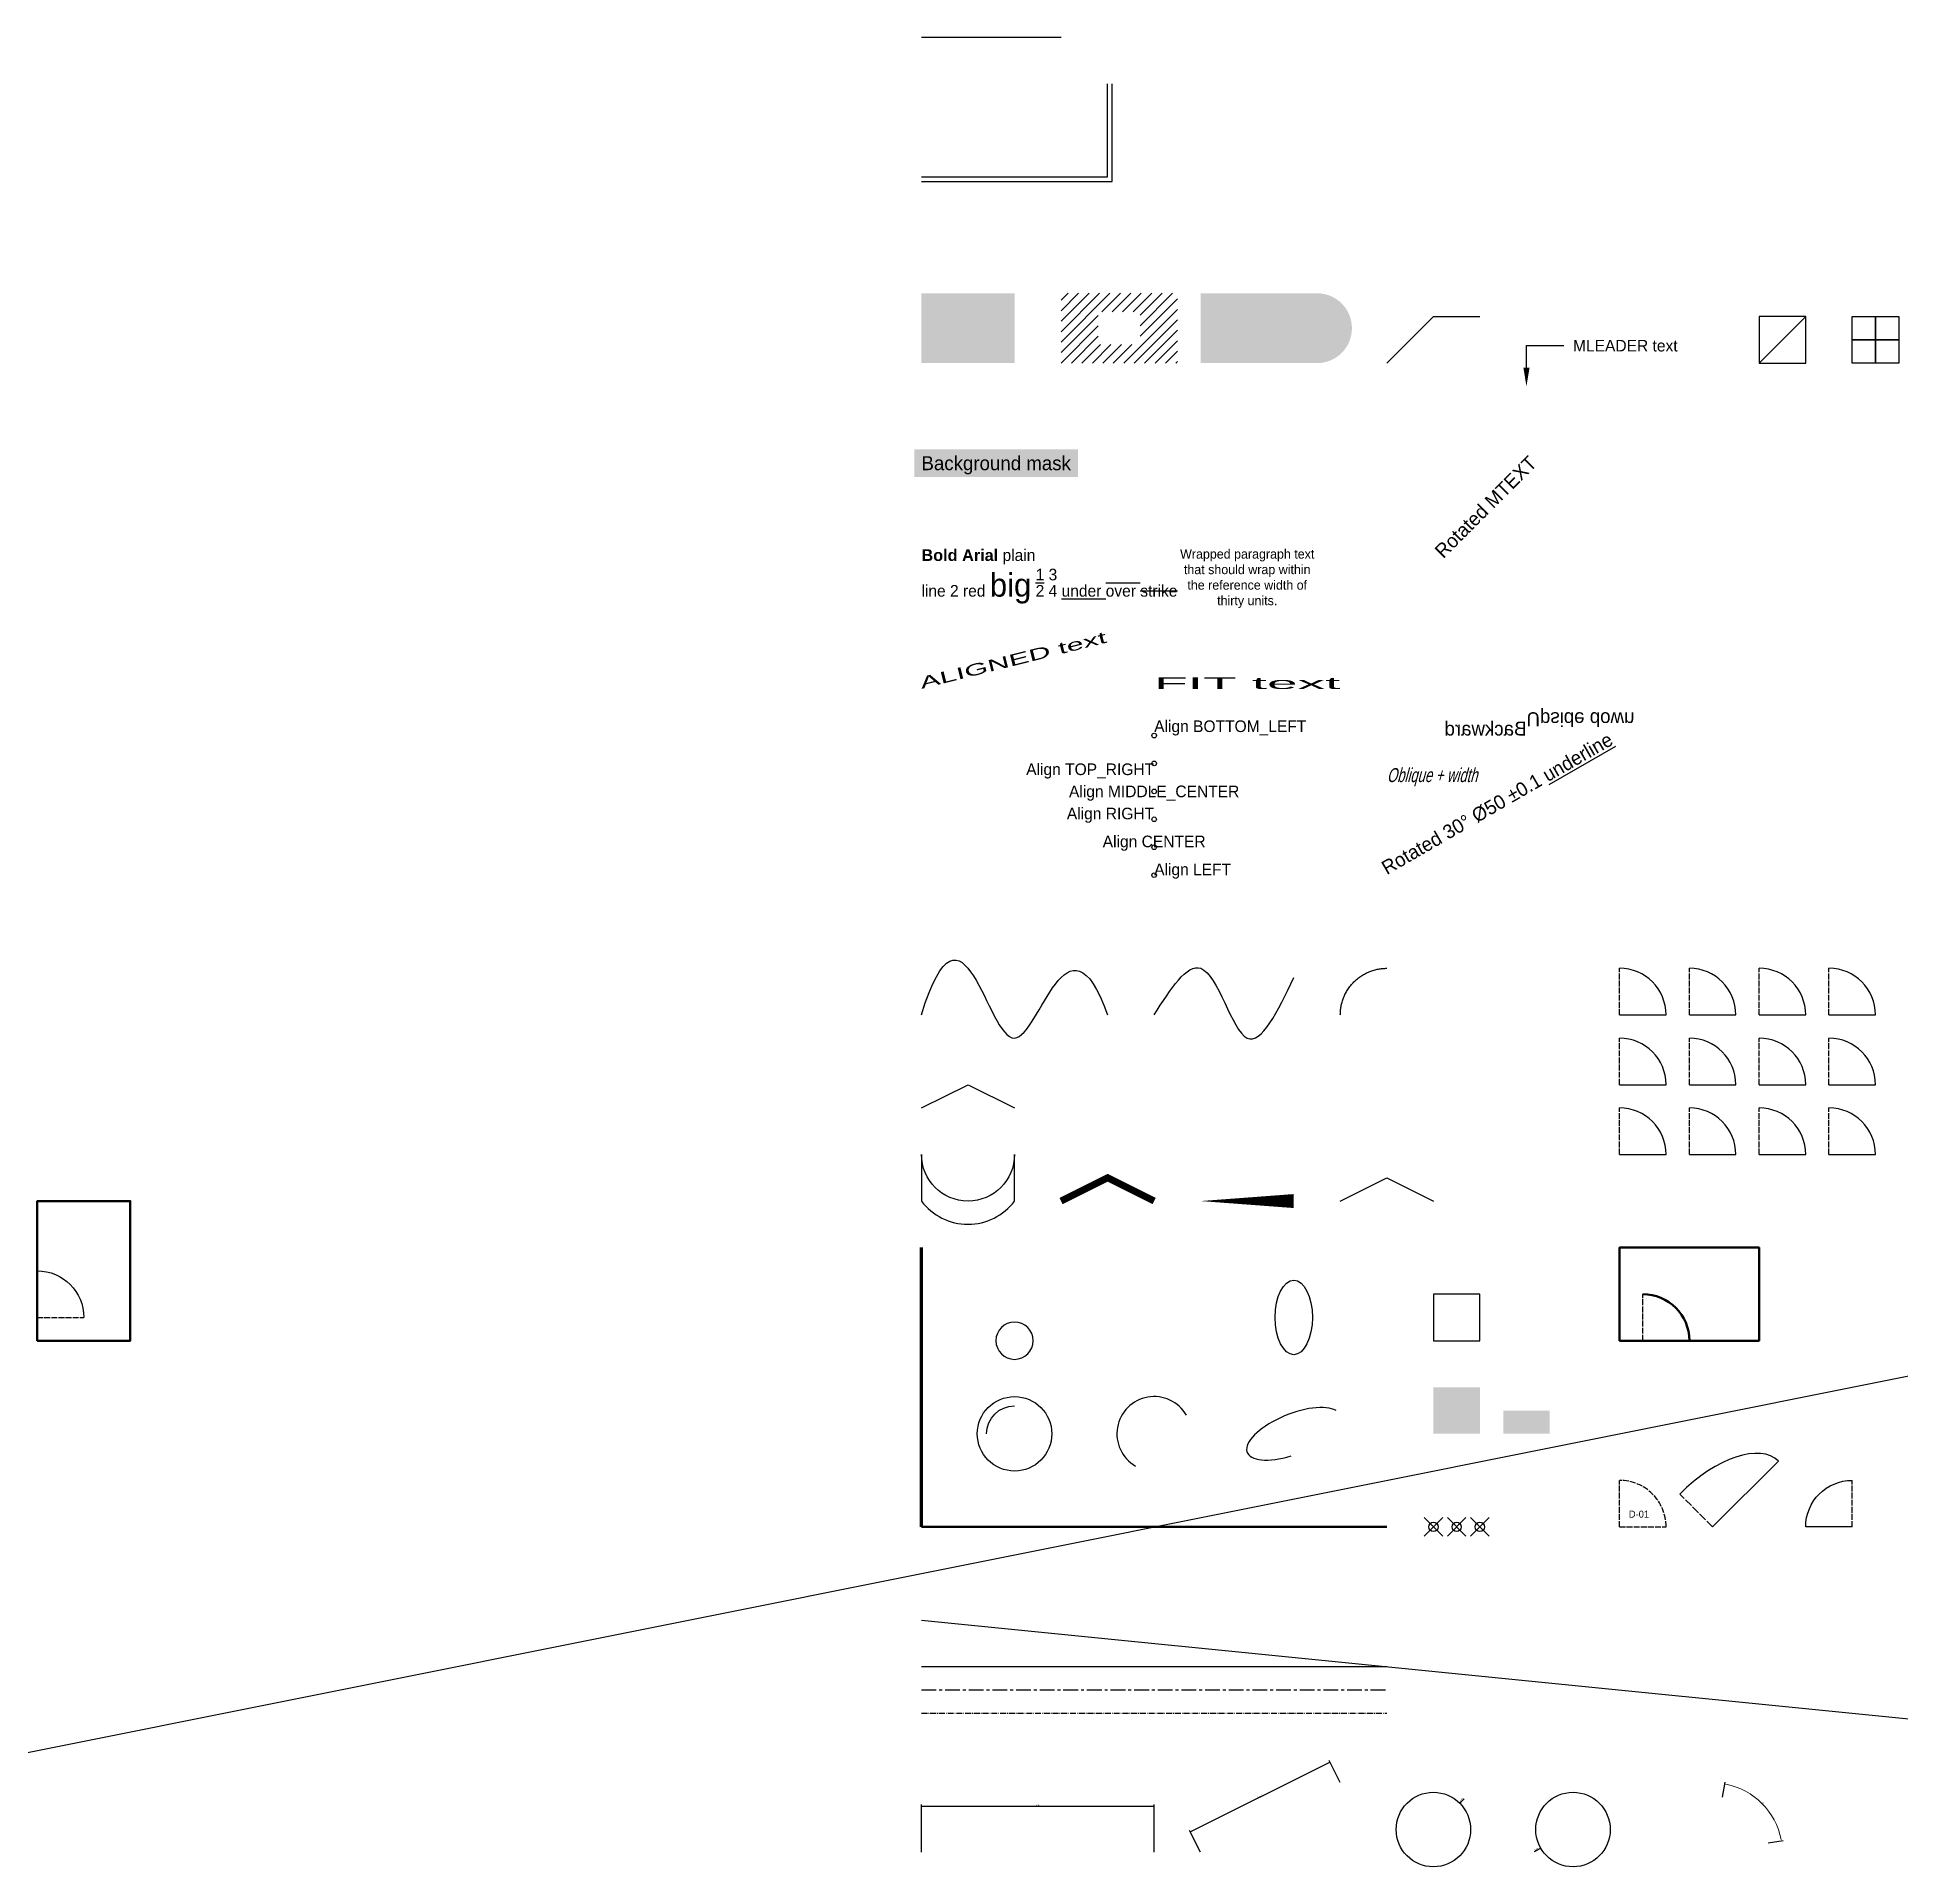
# Model space of a CAD drawing. Header units: millimetres. Extents: x -190 to 210, y -73 to 320.
import ezdxf
from ezdxf import colors
from ezdxf.entities.mleader import LeaderData, LeaderLine
from ezdxf.enums import TextEntityAlignment as Align
from ezdxf.math import Vec2, Vec3

# ---------------------------------------------------------------- set-up
doc = ezdxf.new("R2010")
doc.units = ezdxf.units.MM
doc.header["$PDMODE"] = 35
doc.header["$PDSIZE"] = 2
for name, pattern in [('CENTER', [5.08, 3.175, -0.635, 0.635, -0.635]), ('DASHDOT', [3.556, 2.54, -0.508, 0, -0.508]), ('DASHED', [1.524, 1.27, -0.254])]:
    doc.linetypes.add(name, pattern=pattern)
for name, color, linetype in [('CENTER', 4, 'CENTER'), ('DOOR', 3, 'DASHED'), ('TEXT', 7, 'Continuous')]:
    doc.layers.add(name, color=color, linetype=linetype)
doc.layers.add('DIM', color=2, linetype='Continuous', lineweight=18)
doc.layers.add('WALL', color=1, linetype='Continuous', lineweight=50)
doc.layers.add('TRUECOLOR', color=7, linetype='Continuous', true_color=0xff8000)
doc.styles.add('OpenSansCondensed-Light', font='OpenSansCondensed-Light.ttf')
doc.dimstyles.new('EZ_CURVED', dxfattribs={"dimtxt": 0.25, "dimasz": 0.25, "dimexe": 0.375, "dimexo": 0.125, "dimgap": 0.1, "dimtad": 1, "dimlfac": 100, "dimzin": 12, "dimdsep": 46, "dimtxsty": 'OpenSansCondensed-Light', "dimcen": 2.5, "dimazin": 2, "dimtfac": 0.5, "dimtmove": 2, "dimatfit": 3, "dimarcsym": 2})
doc.dimstyles.new('EZ_RADIUS', dxfattribs={"dimtxt": 0.25, "dimasz": 0.25, "dimexe": 0.375, "dimexo": 0.125, "dimgap": 0.1, "dimtad": 1, "dimlfac": 100, "dimzin": 12, "dimdsep": 46, "dimtxsty": 'OpenSansCondensed-Light', "dimblk": 'CLOSEDBLANK', "dimcen": 0, "dimazin": 3, "dimtfac": 0.5, "dimtofl": 0, "dimtmove": 1, "dimatfit": 3})
doc.dimstyles.new('EZDXF', dxfattribs={"dimtxt": 0.25, "dimasz": 0.175, "dimexe": 0.375, "dimexo": 0.125, "dimgap": 0.1, "dimtad": 1, "dimlfac": 100, "dimzin": 12, "dimdsep": 46, "dimtxsty": 'OpenSansCondensed-Light', "dimblk": 'ARCHTICK', "dimcen": 2.5, "dimazin": 3, "dimtfac": 0.5, "dimtmove": 2, "dimatfit": 3})

# ---------------------------------------------------------------- blocks, each defined once
blk = doc.blocks.new('DOOR')
at = {"color": 0}
blk.add_line((0, 0), (10, 0), dxfattribs=at)
blk.add_arc((0, 0), 10, 0, 90)
at = {"layer": 'DOOR'}
blk.add_line((0, 0), (0, 10), dxfattribs=at)
blk.add_attdef('TAG', (2, 2), '', height=1.5)
blk = doc.blocks.new('ROOM')
at = {"layer": 'WALL'}
blk.add_lwpolyline([(0, 0), (30, 0), (30, 20), (0, 20)], close=True, dxfattribs=at)
blk.add_blockref('DOOR', (5, 0))
blk = doc.blocks.new('_ARCHTICK')
at = {"color": 0, "linetype": 'BYBLOCK', "const_width": 0.15}
blk.add_lwpolyline([(-0.5, -0.5), (0.5, 0.5)], dxfattribs=at)
blk = doc.blocks.new('_CLOSEDBLANK')
at = {"color": 0, "linetype": 'BYBLOCK'}
blk.add_lwpolyline([(-1, 0.2), (0, 0), (-1, -0.2)], close=True, dxfattribs=at)
blk = doc.blocks.new('*D3')
blk.add_line((115.83, -59.17), (116.61, -58.39))
at = {"layer": 'Defpoints'}
for p in [(115.66, -59.34), (110, -65)]:
    blk.add_point(p, dxfattribs=at)
at = {"layer": 'DIM', "xscale": 0.25, "yscale": 0.25, "rotation": 225}
blk.add_blockref('_CLOSEDBLANK', (115.66, -59.34), dxfattribs=at)
at = {"layer": 'DIM', "insert": (116.1, -58.58), "char_height": 0.25, "attachment_point": 5, "rotation": 45, "style": 'OpenSansCondensed-Light'}
blk.add_mtext('R800', dxfattribs=at)
blk = doc.blocks.new('*D4')
blk.add_line((132.86, -69.12), (131.69, -69.8))
at = {"layer": 'Defpoints'}
for p in [(140, -65), (133.07, -69)]:
    blk.add_point(p, dxfattribs=at)
at = {"layer": 'DIM', "xscale": 0.25, "yscale": 0.25, "rotation": 30.00000000000003}
blk.add_blockref('_CLOSEDBLANK', (133.07, -69), dxfattribs=at)
at = {"layer": 'DIM', "insert": (132.11, -69.29), "char_height": 0.25, "attachment_point": 5, "rotation": 30, "style": 'OpenSansCondensed-Light'}
blk.add_mtext('%%c1600', dxfattribs=at)

msp = doc.modelspace()

# ---------------------------------------------------------------- hatches: boundary and pattern name
msp.add_hatch(color=1).paths.add_polyline_path([(0, 250), (20, 250), (20, 265), (0, 265)])
h = msp.add_hatch()
h.set_pattern_fill('ANSI31', scale=0.5)
h.paths.add_polyline_path([(30, 250), (55, 250), (55, 265), (30, 265)])
h.paths.add_polyline_path([(38, 254), (47, 254), (47, 261), (38, 261)])
h = msp.add_hatch(color=7)
h.set_gradient(color1=(255, 0, 0), color2=(0, 0, 255), rotation=30)
edge = h.paths.add_edge_path()
edge.add_line((60, 250), (85, 250))
edge.add_arc((85, 257.5), 7.5, -90, 90)
edge.add_line((85, 265), (60, 265))
edge.add_line((60, 265), (60, 250))

# ---------------------------------------------------------------- linework, layer by layer
for p, q in [((0, 320), (30, 320)), ((40, 290), (40, 310)), ((41, 289), (41, 310)), ((0, 290), (40, 290)), ((0, 289), (41, 289))]:
    msp.add_line(p, q)
at = {"linetype": 'DASHDOT', "ltscale": 0.5}
msp.add_line((0, -40), (100, -40), dxfattribs=at)
at = {"color": 8}
msp.add_xline((0, -10), (0.980580676, 0.196116135), dxfattribs=at)
msp.add_ray((0, -20), (0.99503719, -0.099503719), dxfattribs=at)
at = {"color": 2}
msp.add_lwpolyline([(0, 70, 0.5), (20, 70), (20, 80, -1), (0, 80)], format="xyb", close=True, dxfattribs=at)
at = {"color": 4, "const_width": 1.5}
msp.add_lwpolyline([(30, 70), (40, 75), (50, 70)], dxfattribs=at)
at = {"color": 3}
msp.add_lwpolyline([(90, 70), (100, 75), (110, 70)], dxfattribs=at)
at = {"color": 1}
msp.add_lwpolyline([(60, 70, 0, 3, 0), (80, 70, 3, 0, 0)], format="xyseb", dxfattribs=at)
at = {"color": 5}
msp.add_polyline3d([(0, 90, 0), (10, 95, 5), (20, 90, 10)], dxfattribs=at)
at = {"color": 1}
for centre, radius in [((50, 170), 0.5), ((50, 164), 0.5), ((50, 158), 0.5), ((50, 152), 0.5), ((50, 146), 0.5), ((50, 140), 0.5), ((20, 20), 8)]:
    msp.add_circle(centre, radius, dxfattribs=at)
at = {"color": 4, "extrusion": (0, 0, -1)}
msp.add_circle((-20, 40), 4, dxfattribs=at)
for centre in [(110, -65), (140, -65)]:
    msp.add_circle(centre, 8)
at = {"color": 3}
msp.add_arc((50, 20), 8, 30, 240, dxfattribs=at)
at = {"color": 2, "extrusion": (0, 0, -1)}
msp.add_arc((-20, 20), 6, 0, 90, dxfattribs=at)
at = {"color": 6}
msp.add_ellipse((80, 45), major_axis=(0, 8), ratio=0.5, dxfattribs=at)
at = {"color": 5}
msp.add_ellipse((80, 20), major_axis=(10, 4), ratio=0.4, start_param=0.3, end_param=4.5, dxfattribs=at)
at = {"color": 6}
msp.add_open_spline([(0, 110), (8.98665, 139.27284), (18.73019, 73.44602), (31.38413, 134.04522), (40, 110)], degree=3, knots=[0, 0, 0, 0, 0.524132873, 1, 1, 1, 1], dxfattribs=at)
at = {"color": 3}
msp.add_spline([(50, 110), (60, 120), (70, 105), (80, 118)], degree=3, dxfattribs=at)
at = {"color": 1}
msp.add_rational_spline([(90, 110), (90, 120), (100, 120)], [1, 0.707106781187, 1], degree=2, dxfattribs=at)
for p in [(110, 0), (115, 0), (120, 0)]:
    msp.add_point(p)
at = {"color": 4}
msp.add_solid([(110, 20), (120, 20), (110, 30), (120, 30)], dxfattribs=at)
at = {"color": 5}
msp.add_trace([(125, 20), (135, 20), (125, 25), (135, 25)], dxfattribs=at)
at = {"color": 6}
msp.add_3dface([(110, 40), (120, 40), (120, 50, 5), (110, 50, 5)], dxfattribs=at)
at = {"layer": 'CENTER'}
msp.add_line((0, -35), (100, -35), dxfattribs=at)
at = {"layer": 'TRUECOLOR', "true_color": 0x1ec878, "transparency": 33554559}
msp.add_line((0, -30), (100, -30), dxfattribs=at)
at = {"layer": 'WALL', "lineweight": 100}
msp.add_line((0, 0), (0, 60), dxfattribs=at)
at = {"layer": 'WALL'}
msp.add_line((0, 0), (100, 0), dxfattribs=at)

# ---------------------------------------------------------------- block references
at = {"color": 4, "row_count": 3, "column_count": 4, "row_spacing": 15, "column_spacing": 15}
msp.add_blockref('DOOR', (150, 80), dxfattribs=at)
at = {"extrusion": (0, 0, -1), "rotation": 90}
msp.add_blockref('ROOM', (190, 40), dxfattribs=at)
at = {"color": 5, "xscale": 2, "rotation": 45}
msp.add_blockref('DOOR', (170, 0), dxfattribs=at)
at = {"color": 3, "xscale": -1}
msp.add_blockref('DOOR', (200, 0), dxfattribs=at)
at = {"layer": 'DOOR', "color": 1}
msp.add_blockref('DOOR', (150, 0), dxfattribs=at).add_auto_attribs({'TAG': 'D-01'})
at = {"layer": 'WALL'}
msp.add_blockref('ROOM', (150, 40), dxfattribs=at)

# ---------------------------------------------------------------- texts
for s, text_generation_flag, p in [('Backward', 2, (130, 170)), ('Upside down', 4, (130, 175))]:
    msp.add_text(s, height=3, dxfattribs=dict(text_generation_flag=text_generation_flag)).set_placement(p)
msp.add_text('Rotated 30° %%c50 %%p0.1 %%uunderline%%u', height=3, rotation=30).set_placement((100, 140))
at = {"oblique": 15, "width": 0.7}
msp.add_text('Oblique + width', height=3, dxfattribs=at).set_placement((100, 160))
at = {"insert": (0, 230), "char_height": 3, "attachment_point": 1, "bg_fill": 1, "box_fill_scale": 1.5, "bg_fill_color": 2}
msp.add_mtext('Background mask', dxfattribs=at)
at = {"insert": (110, 210), "char_height": 3, "attachment_point": 1, "rotation": 45}
msp.add_mtext('Rotated MTEXT', dxfattribs=at)
for s, insert, char_height, width, attachment_point in [('{\\fArial|b1|i0;Bold Arial} plain \\Pline 2 {\\C1;red} {\\H2x;big} \\S1/2; \\S3^4; \\Lunder\\l \\Oover\\o \\Kstrike\\k', (0, 210), 2.5, 60, 1), ('Wrapped paragraph text that should wrap within the reference width of thirty units.', (70, 210), 2, 30, 2)]:
    msp.add_mtext(s, dxfattribs=dict(insert=insert, char_height=char_height, width=width, attachment_point=attachment_point))
at = {"layer": 'TEXT'}
msp.add_text('ALIGNED text', height=2.5, dxfattribs=at).set_placement((0, 180), (40, 190), align=Align.ALIGNED)
msp.add_text('FIT text', height=2.5, dxfattribs=at).set_placement((50, 180), (90, 180), align=Align.FIT)
msp.add_text('Align BOTTOM_LEFT', height=2.5, dxfattribs=at).set_placement((50, 170), align=Align.BOTTOM_LEFT)
msp.add_text('Align TOP_RIGHT', height=2.5, dxfattribs=at).set_placement((50, 164), align=Align.TOP_RIGHT)
msp.add_text('Align MIDDLE_CENTER', height=2.5, dxfattribs=at).set_placement((50, 158), align=Align.MIDDLE_CENTER)
msp.add_text('Align RIGHT', height=2.5, dxfattribs=at).set_placement((50, 152), align=Align.RIGHT)
msp.add_text('Align CENTER', height=2.5, dxfattribs=at).set_placement((50, 146), align=Align.CENTER)
msp.add_text('Align LEFT', height=2.5, dxfattribs=at).set_placement((50, 140))

# ---------------------------------------------------------------- dimensions: what is measured, and where the dimension line sits
at = {"layer": 'DIM'}
msp.add_linear_dim(base=(57.76393, -65.52786), p1=(60, -70), p2=(90, -55), angle=26.5650512, dimstyle='EZDXF', dxfattribs=at).render()
msp.add_angular_dim_3p(base=(180.6066, -59.3934), center=(170, -70), p1=(181.81769, -67.91622), p2=(172.08378, -58.18231), dimstyle='EZ_CURVED', dxfattribs=at).render()
msp.add_linear_dim(base=(0, -60), p1=(0, -70), p2=(50, -70), dimstyle='EZDXF', dxfattribs=at).render()
dim = msp.add_radius_dim(center=(110, -65), mpoint=(115.65685, -59.34315), dimstyle='EZ_RADIUS', dxfattribs=at)
dim.commit()
dim.dimension.update_dxf_attribs({"geometry": '*D3', "text_midpoint": (116.0988, -58.58301)})
dim = msp.add_diameter_dim_2p(p1=(146.9282, -61), p2=(133.0718, -69), dimstyle='EZ_RADIUS', dxfattribs=at)
dim.commit()
dim.dimension.update_dxf_attribs({"geometry": '*D4', "text_midpoint": (132.11492, -69.29264)})

# ---------------------------------------------------------------- meshes
at = {"color": 5}
mesh = msp.add_polyface(dxfattribs=at)
corners = [(180, 250), (190, 250), (190, 260), (180, 260)]
mesh.append_faces([[corners[k] for k in face] for face in [(0, 1, 2), (0, 2, 3)]])
at = {"color": 4}
mesh = msp.add_polymesh((3, 3), dxfattribs=at)
for k, corner in enumerate([(200, 250), (200, 255), (200, 260), (205, 250), (205, 255, 1), (205, 260, 2), (210, 250), (210, 255, 2), (210, 260, 1)]):
    mesh.set_mesh_vertex(divmod(k, 3), corner)

# ---------------------------------------------------------------- leaders
ml = msp.add_multileader_mtext('Standard')
ml.set_content('MLEADER text')
ml.set_leader_properties(linetype='ByLayer')
ml.build(insert=Vec2(0, 0))
ctx = ml.context
ctx.base_point, ctx.char_height = Vec3(138, 253.75), 2.5
notes = []
notes.append((ctx, [(0, (1, 1, 0), (130, 253.75), (1, 0), 8, [(0, [(130, 245)], 0, [])])]))
ctx.mtext.insert = Vec3(140, 255)
at = {"layer": 'DIM'}
msp.add_leader([(100, 250), (110, 260), (120, 260)], dimstyle='EZDXF', dxfattribs=at)
for ctx, leaders in notes:
    for number, flags, end, landing, length, lines in leaders:
        leader = LeaderData()
        leader.index, (leader.has_last_leader_line, leader.has_dogleg_vector, leader.attachment_direction) = number, flags
        leader.last_leader_point, leader.dogleg_vector, leader.dogleg_length = Vec3(end), Vec3(landing), length
        for number, points, colour, breaks in lines:
            line = LeaderLine()
            line.index, line.vertices, line.color, line.breaks = number, Vec3.list(points), colors.encode_raw_color(colour), breaks
            leader.lines.append(line)
        ctx.leaders.append(leader)

# ---------------------------------------------------------------- next in the draw order: wipeouts: each hides what was drawn before it
msp.add_wipeout([(100, 225), (115, 225), (115, 235), (100, 235)])

doc.saveas('drawing.dxf')
